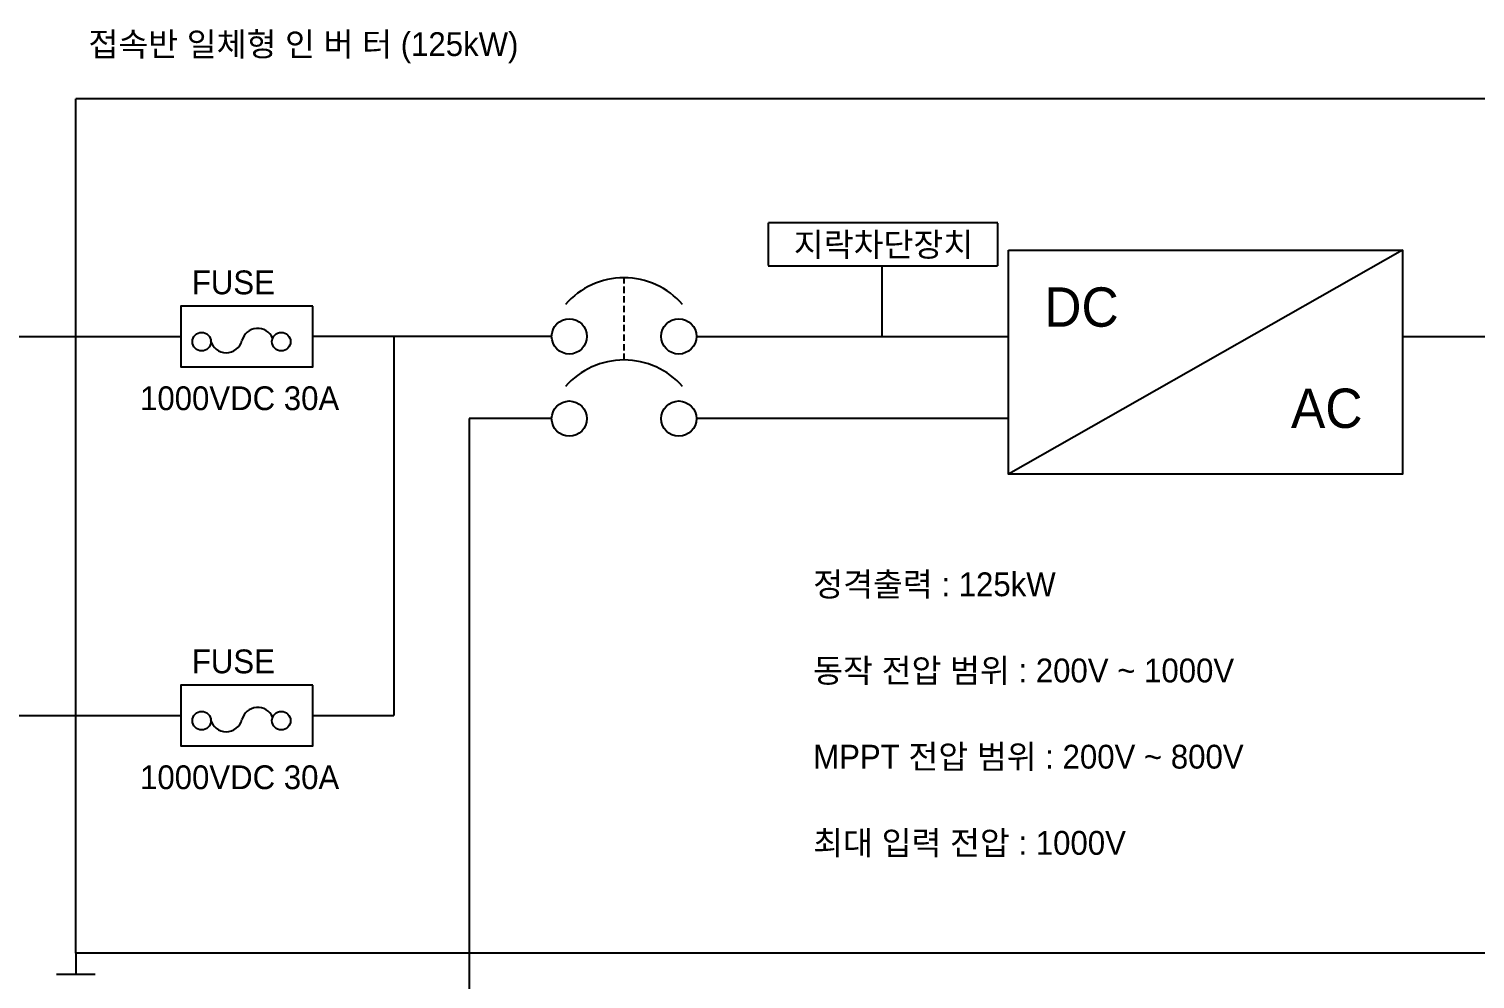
# Model space of a CAD drawing. Header units: millimetres. Extents: x 37541 to 999880, y 4425 to 1416340.
# Drawn here: x 338984 to 381485, y 1351076 to 1379013 of the extents above; entities that cross this region are included whole.
import ezdxf
from ezdxf.enums import TextEntityAlignment as Align

# ---------------------------------------------------------------- set-up
doc = ezdxf.new("R2010")
doc.units = ezdxf.units.MM
doc.header["$LTSCALE"] = 150
doc.linetypes.add('DASHED2', pattern=[0.375, 0.25, -0.125])
doc.linetypes.add('DASHEDX2', pattern=[1.5, 1, -0.5])
for name, color, linetype in [('-----20 General Symbol', 3, 'Continuous'), ('-----30 Text', 2, 'Continuous'), ('1', 1, 'Continuous'), ('4', 4, 'Continuous')]:
    doc.layers.add(name, color=color, linetype=linetype)
doc.styles.add('ELEC', font='')
doc.styles.get('ELEC').set_extended_font_data('Dotum')

msp = doc.modelspace()

# ---------------------------------------------------------------- linework, layer by layer
at = {"layer": '-----20 General Symbol'}
msp.add_line((379354.839, 1372509.22), (367772.619, 1365917.254), dxfattribs=at)
at = {"layer": '-----20 General Symbol', "linetype": 'DASHED2', "ltscale": 5}
msp.add_line((356473.177, 1369278.155), (356473.177, 1371693.671), dxfattribs=at)
at = {"layer": '-----20 General Symbol', "ltscale": 0.5}
for p, q in [((340362.507, 1351834.316), (340362.507, 1351217.169)), ((339796.505, 1351217.169), (340928.51, 1351217.169))]:
    msp.add_line(p, q, dxfattribs=at)
at = {"layer": '-----20 General Symbol', "elevation": 124.409}
for points in [[(367772.619, 1372509.22), (379354.839, 1372509.22), (379354.839, 1365917.254), (367772.619, 1365917.254)], [(347324.527, 1370862.041), (343451.169, 1370862.041), (343451.169, 1369079.794), (347324.527, 1369079.794)], [(347324.527, 1359718.212), (343451.169, 1359718.212), (343451.169, 1357935.965), (347324.527, 1357935.965)]]:
    msp.add_lwpolyline(points, close=True, dxfattribs=at)
at = {"layer": '-----20 General Symbol'}
for centre, radius in [((354863.692, 1369970.918, 124.409), 517.335), ((358082.662, 1369970.918, 124.409), 517.335), ((344060.525, 1369817.766, 124.409), 273.112), ((346399.25, 1369817.766, 124.409), 273.112), ((354863.692, 1367555.402, -62.261), 517.335), ((358082.662, 1367555.402, -62.261), 517.335), ((344060.525, 1358673.937, 124.409), 273.112), ((346399.25, 1358673.937, 124.409), 273.112)]:
    msp.add_circle(centre, radius, dxfattribs=at)
at = {"layer": '-----20 General Symbol', "linetype": 'Continuous'}
for centre in [(356473.177, 1369408.7), (356473.177, 1366993.184)]:
    msp.add_arc(centre, 2284.971, 41.0880368, 138.9119632, dxfattribs=at)
at = {"layer": '-----20 General Symbol'}
for centre, start, end in [((344782.021, 1369972.414), 194.8351115, 345.1648885), ((345707.718, 1369727.228), 23.7434309, 165.1648885), ((345707.718, 1358583.398), 23.7434309, 165.1648885), ((344782.021, 1358828.585), 194.8351115, 345.1648885)]:
    msp.add_arc(centre, 478.809, start, end, dxfattribs=at)
at = {"layer": '1', "linetype": 'DASHEDX2', "ltscale": 0.1}
for points, elevation in [([(340362.507, 1376963.69), (394185.787, 1376963.69), (394185.787, 1351834.316), (340362.507, 1351834.316)], 80.734), ([(360704.857, 1372049.257), (367463.16, 1372049.257), (367463.16, 1373310.134), (360704.857, 1373310.134)], -54.059)]:
    msp.add_lwpolyline(points, close=True, dxfattribs=dict(at, elevation=elevation))
at = {"layer": '4'}
for p, q in [((317532.331, 1369970.918), (343451.169, 1369970.918)), ((349709.396, 1369970.918), (349709.396, 1358827.088)), ((354346.357, 1367555.402), (351922.863, 1367555.402)), ((351922.863, 1367555.402), (351922.863, 1339603.525)), ((367772.619, 1367555.402), (358599.997, 1367555.402)), ((317532.331, 1358827.088), (343451.169, 1358827.088)), ((347324.527, 1358827.088), (349709.396, 1358827.088))]:
    msp.add_line(p, q, dxfattribs=at)
for points, elevation in [([(364063.699, 1369970.918), (364063.699, 1372049.257)], -54.059), ([(354346.357, 1369970.918), (347324.527, 1369970.918)], 124.409), ([(358599.997, 1369970.918), (367772.619, 1369970.918)], 124.409), ([(379354.839, 1369970.918), (382699.26, 1369970.918)], 124.409)]:
    msp.add_lwpolyline(points, dxfattribs=dict(at, elevation=elevation))

# ---------------------------------------------------------------- texts
at = {"layer": '-----20 General Symbol', "style": 'ELEC'}
for s, p in [('DC', (368823.897, 1370256.4, 124.409)), ('AC', (376074.088, 1367280.454, 124.409))]:
    msp.add_text(s, height=1156.8625, dxfattribs=at).set_placement(p)
at = {"layer": '-----30 Text', "style": 'ELEC'}
for s, p in [('접속반 일체형 인 버 터 (125kW)', (340732.2, 1378215.501, 196.722)), ('FUSE', (343770.569, 1371210.246, 387.492)), ('1000VDC 30A', (342249.884, 1367803.631, 124.409)), ('정격출력 : 125kW ', (362032.395, 1362333.299, -286.624)), ('FUSE', (343770.569, 1360066.417, 387.492)), ('동작 전압 범위 : 200V ~ 1000V', (362032.395, 1359799.1, -286.624)), ('MPPT 전압 범위 : 200V ~ 800V', (362032.395, 1357264.9, -286.624)), ('1000VDC 30A', (342249.884, 1356659.801, 124.409)), ('최대 입력 전압 : 1000V', (362032.395, 1354730.7, -286.624))]:
    msp.add_text(s, height=700, dxfattribs=at).set_placement(p)
msp.add_text('지락차단장치', height=700, dxfattribs=at).set_placement((364098.706, 1372323.75, -54.059), align=Align.CENTER)

doc.saveas('drawing.dxf')
